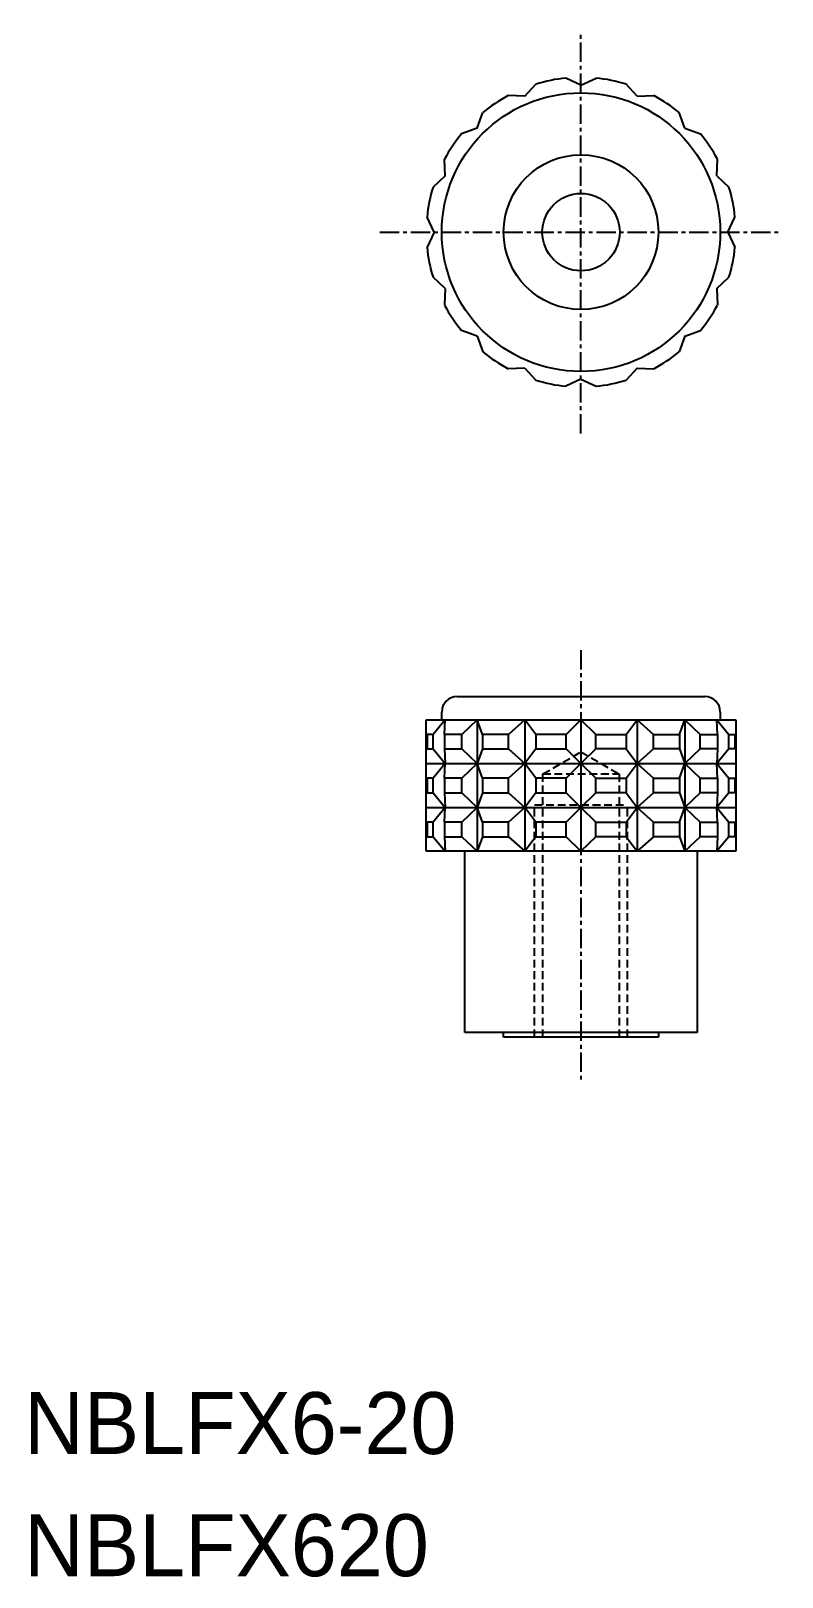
# Model space of a CAD drawing. Extents: x -13533.4 to -13484.8, y -551.7 to -451.8.
import ezdxf

# ---------------------------------------------------------------- set-up
doc = ezdxf.new("R2010")
doc.units = 0
doc.linetypes.add('CENTER', pattern=[2, 1.25, -0.25, 0.25, -0.25])
doc.linetypes.add('DASHED', pattern=[0.75, 0.5, -0.25])
doc.layers.get('0').update_dxf_attribs({"linetype": 'CONTINUOUS'})
doc.layers.add('CENTER', color=1, linetype='CENTER')

msp = doc.modelspace()

# ---------------------------------------------------------------- linework, layer by layer
at = {"color": 7, "linetype": 'CONTINUOUS'}
for p, q in [((-13501.481, -456.06), (-13500.758, -455.27)), ((-13497.846, -455.337), (-13498.817, -454.884)), ((-13497.846, -455.337), (-13496.875, -454.884)), ((-13494.21, -456.06), (-13494.934, -455.27)), ((-13501.481, -456.06), (-13502.552, -456.013)), ((-13494.21, -456.06), (-13493.14, -456.013)), ((-13504.563, -458.119), (-13504.197, -457.112)), ((-13491.128, -458.119), (-13491.495, -457.112)), ((-13504.563, -458.119), (-13505.57, -458.486)), ((-13491.128, -458.119), (-13490.122, -458.486)), ((-13506.623, -461.201), (-13506.669, -460.131)), ((-13489.069, -461.201), (-13489.022, -460.131)), ((-13506.623, -461.201), (-13507.413, -461.925)), ((-13489.069, -461.201), (-13488.279, -461.925)), ((-13507.346, -464.837), (-13507.799, -463.866)), ((-13488.346, -464.837), (-13487.893, -463.866)), ((-13507.346, -464.837), (-13507.799, -465.808)), ((-13488.346, -464.837), (-13487.893, -465.808)), ((-13506.623, -468.472), (-13507.413, -467.748)), ((-13489.069, -468.472), (-13488.279, -467.748)), ((-13506.623, -468.472), (-13506.669, -469.542)), ((-13489.069, -468.472), (-13489.022, -469.542)), ((-13504.563, -471.554), (-13505.57, -471.188)), ((-13491.128, -471.554), (-13490.122, -471.188)), ((-13504.563, -471.554), (-13504.197, -472.561)), ((-13491.128, -471.554), (-13491.495, -472.561)), ((-13501.481, -473.613), (-13502.552, -473.66)), ((-13501.481, -473.613), (-13500.758, -474.403)), ((-13497.846, -474.337), (-13498.817, -474.789)), ((-13497.846, -474.337), (-13496.875, -474.789)), ((-13494.21, -473.613), (-13494.934, -474.403)), ((-13494.21, -473.613), (-13493.14, -473.66)), ((-13505.846, -494.837), (-13489.846, -494.837)), ((-13507.846, -504.837), (-13507.846, -496.337)), ((-13507.846, -496.337), (-13487.846, -496.337)), ((-13506.623, -496.337), (-13507.396, -497.281)), ((-13506.846, -496.337), (-13506.846, -495.837)), ((-13506.668, -497.281), (-13506.623, -496.337)), ((-13504.563, -496.337), (-13505.549, -497.281)), ((-13504.563, -496.337), (-13504.563, -504.837)), ((-13504.205, -497.281), (-13504.563, -496.337)), ((-13501.481, -496.337), (-13502.529, -497.281)), ((-13501.481, -496.337), (-13501.481, -504.837)), ((-13500.773, -497.281), (-13501.481, -496.337)), ((-13498.797, -497.281), (-13497.846, -496.337)), ((-13496.895, -497.281), (-13497.846, -496.337)), ((-13497.846, -496.337), (-13497.846, -504.837)), ((-13494.919, -497.281), (-13494.21, -496.337)), ((-13494.21, -496.337), (-13493.162, -497.281)), ((-13494.21, -496.337), (-13494.21, -504.837)), ((-13491.487, -497.281), (-13491.128, -496.337)), ((-13491.128, -496.337), (-13490.143, -497.281)), ((-13491.128, -496.337), (-13491.128, -504.837)), ((-13489.069, -496.337), (-13488.296, -497.281)), ((-13489.023, -497.281), (-13489.069, -496.337)), ((-13488.846, -495.837), (-13488.846, -496.337)), ((-13487.846, -496.337), (-13487.846, -504.837)), ((-13507.396, -498.226), (-13506.623, -499.17)), ((-13506.668, -498.226), (-13506.623, -499.17)), ((-13505.549, -498.226), (-13504.563, -499.17)), ((-13504.205, -498.226), (-13504.563, -499.17)), ((-13502.529, -498.226), (-13501.481, -499.17)), ((-13500.773, -498.226), (-13501.481, -499.17)), ((-13498.797, -498.226), (-13497.846, -499.17)), ((-13496.895, -498.226), (-13497.846, -499.17)), ((-13494.919, -498.226), (-13494.21, -499.17)), ((-13493.162, -498.226), (-13494.21, -499.17)), ((-13491.487, -498.226), (-13491.128, -499.17)), ((-13490.143, -498.226), (-13491.128, -499.17)), ((-13488.296, -498.226), (-13489.069, -499.17)), ((-13489.023, -498.226), (-13489.069, -499.17)), ((-13507.846, -499.17), (-13487.846, -499.17)), ((-13506.623, -499.17), (-13507.396, -500.114)), ((-13506.668, -500.114), (-13506.623, -499.17)), ((-13504.563, -499.17), (-13505.549, -500.114)), ((-13504.205, -500.114), (-13504.563, -499.17)), ((-13501.481, -499.17), (-13502.529, -500.114)), ((-13500.773, -500.114), (-13501.481, -499.17)), ((-13498.797, -500.114), (-13497.846, -499.17)), ((-13496.895, -500.114), (-13497.846, -499.17)), ((-13494.919, -500.114), (-13494.21, -499.17)), ((-13494.21, -499.17), (-13493.162, -500.114)), ((-13491.487, -500.114), (-13491.128, -499.17)), ((-13491.128, -499.17), (-13490.143, -500.114)), ((-13489.023, -500.114), (-13489.069, -499.17)), ((-13489.069, -499.17), (-13488.296, -500.114)), ((-13507.396, -501.059), (-13506.623, -502.003)), ((-13506.668, -501.059), (-13506.623, -502.003)), ((-13505.549, -501.059), (-13504.563, -502.003)), ((-13504.205, -501.059), (-13504.563, -502.003)), ((-13502.529, -501.059), (-13501.481, -502.003)), ((-13500.773, -501.059), (-13501.481, -502.003)), ((-13498.797, -501.059), (-13497.846, -502.003)), ((-13496.895, -501.059), (-13497.846, -502.003)), ((-13494.919, -501.059), (-13494.21, -502.003)), ((-13493.162, -501.059), (-13494.21, -502.003)), ((-13491.487, -501.059), (-13491.128, -502.003)), ((-13490.143, -501.059), (-13491.128, -502.003)), ((-13489.023, -501.059), (-13489.069, -502.003)), ((-13488.296, -501.059), (-13489.069, -502.003)), ((-13507.846, -502.003), (-13487.846, -502.003)), ((-13506.623, -502.003), (-13507.396, -502.948)), ((-13506.668, -502.948), (-13506.623, -502.003)), ((-13504.563, -502.003), (-13505.549, -502.948)), ((-13504.205, -502.948), (-13504.563, -502.003)), ((-13501.481, -502.003), (-13502.529, -502.948)), ((-13500.773, -502.948), (-13501.481, -502.003)), ((-13498.797, -502.948), (-13497.846, -502.003)), ((-13496.895, -502.948), (-13497.846, -502.003)), ((-13494.919, -502.948), (-13494.21, -502.003)), ((-13494.21, -502.003), (-13493.162, -502.948)), ((-13491.487, -502.948), (-13491.128, -502.003)), ((-13491.128, -502.003), (-13490.143, -502.948)), ((-13489.023, -502.948), (-13489.069, -502.003)), ((-13489.069, -502.003), (-13488.296, -502.948)), ((-13507.396, -503.892), (-13506.623, -504.837)), ((-13506.668, -503.892), (-13506.623, -504.837)), ((-13505.549, -503.892), (-13504.563, -504.837)), ((-13504.205, -503.892), (-13504.563, -504.837)), ((-13502.529, -503.892), (-13501.481, -504.837)), ((-13500.773, -503.892), (-13501.481, -504.837)), ((-13498.797, -503.892), (-13497.846, -504.837)), ((-13496.895, -503.892), (-13497.846, -504.837)), ((-13494.919, -503.892), (-13494.21, -504.837)), ((-13493.162, -503.892), (-13494.21, -504.837)), ((-13491.487, -503.892), (-13491.128, -504.837)), ((-13490.143, -503.892), (-13491.128, -504.837)), ((-13489.023, -503.892), (-13489.069, -504.837)), ((-13488.296, -503.892), (-13489.069, -504.837)), ((-13507.846, -504.837), (-13507.846, -504.837)), ((-13487.846, -504.837), (-13507.846, -504.837)), ((-13505.346, -516.537), (-13505.346, -504.837)), ((-13490.346, -504.837), (-13490.346, -516.537)), ((-13502.846, -516.537), (-13505.346, -516.537)), ((-13492.846, -516.537), (-13502.846, -516.537)), ((-13502.846, -516.837), (-13502.846, -516.537)), ((-13492.846, -516.837), (-13502.846, -516.837)), ((-13490.346, -516.537), (-13492.846, -516.537)), ((-13492.846, -516.537), (-13492.846, -516.837))]:
    msp.add_line(p, q, dxfattribs=at)
at = {"color": 3, "linetype": 'DASHED'}
for p, q in [((-13500.304, -499.837), (-13497.846, -498.417)), ((-13497.846, -498.417), (-13495.387, -499.837)), ((-13500.304, -516.837), (-13500.304, -499.837)), ((-13500.304, -499.837), (-13495.387, -499.837)), ((-13495.387, -499.837), (-13495.387, -516.837)), ((-13500.846, -501.837), (-13494.846, -501.837)), ((-13500.846, -516.837), (-13500.846, -501.837)), ((-13494.846, -516.837), (-13494.846, -501.837))]:
    msp.add_line(p, q, dxfattribs=at)
at = {"color": 7, "linetype": 'CONTINUOUS'}
for points in [[(-13507.396, -497.281), (-13507.789, -497.281), (-13507.789, -498.226), (-13507.396, -498.226)], [(-13505.549, -497.281), (-13506.668, -497.281), (-13506.668, -498.226), (-13505.549, -498.226)], [(-13502.529, -497.281), (-13504.205, -497.281), (-13504.205, -498.226), (-13502.529, -498.226)], [(-13498.797, -497.281), (-13500.773, -497.281), (-13500.773, -498.226), (-13498.797, -498.226)], [(-13496.895, -497.281), (-13494.919, -497.281), (-13494.919, -498.226), (-13496.895, -498.226)], [(-13493.162, -497.281), (-13491.487, -497.281), (-13491.487, -498.226), (-13493.162, -498.226)], [(-13490.143, -497.281), (-13489.023, -497.281), (-13489.023, -498.226), (-13490.143, -498.226)], [(-13488.296, -497.281), (-13487.903, -497.281), (-13487.903, -498.226), (-13488.296, -498.226)], [(-13507.396, -500.114), (-13507.789, -500.114), (-13507.789, -501.059), (-13507.396, -501.059)], [(-13505.549, -500.114), (-13506.668, -500.114), (-13506.668, -501.059), (-13505.549, -501.059)], [(-13502.529, -500.114), (-13504.205, -500.114), (-13504.205, -501.059), (-13502.529, -501.059)], [(-13498.797, -500.114), (-13500.773, -500.114), (-13500.773, -501.059), (-13498.797, -501.059)], [(-13496.895, -500.114), (-13494.919, -500.114), (-13494.919, -501.059), (-13496.895, -501.059)], [(-13493.162, -500.114), (-13491.487, -500.114), (-13491.487, -501.059), (-13493.162, -501.059)], [(-13490.143, -500.114), (-13489.023, -500.114), (-13489.023, -501.059), (-13490.143, -501.059)], [(-13488.296, -500.114), (-13487.903, -500.114), (-13487.903, -501.059), (-13488.296, -501.059)], [(-13507.396, -502.948), (-13507.789, -502.948), (-13507.789, -503.892), (-13507.396, -503.892)], [(-13505.549, -502.948), (-13506.668, -502.948), (-13506.668, -503.892), (-13505.549, -503.892)], [(-13502.529, -502.948), (-13504.205, -502.948), (-13504.205, -503.892), (-13502.529, -503.892)], [(-13498.797, -502.948), (-13500.773, -502.948), (-13500.773, -503.892), (-13498.797, -503.892)], [(-13496.895, -502.948), (-13494.919, -502.948), (-13494.919, -503.892), (-13496.895, -503.892)], [(-13493.162, -502.948), (-13491.487, -502.948), (-13491.487, -503.892), (-13493.162, -503.892)], [(-13490.143, -502.948), (-13489.023, -502.948), (-13489.023, -503.892), (-13490.143, -503.892)], [(-13488.296, -502.948), (-13487.903, -502.948), (-13487.903, -503.892), (-13488.296, -503.892)]]:
    msp.add_lwpolyline(points, close=True, dxfattribs=at)
for radius in [9, 5, 2.5]:
    msp.add_circle((-13497.846, -464.837), radius, dxfattribs=at)
for centre, radius, start, end in [((-13497.846, -464.837), 10, 95.57181, 106.92819), ((-13497.846, -464.837), 10, 73.07181, 84.42819), ((-13497.846, -464.837), 10, 118.07181, 129.42819), ((-13497.846, -464.837), 10, 50.57181, 61.92819), ((-13497.846, -464.837), 10, 140.57181, 151.92819), ((-13497.846, -464.837), 10, 28.07181, 39.42819), ((-13497.846, -464.837), 10, 163.07181, 174.42819), ((-13497.846, -464.837), 10, 5.57181, 16.92819), ((-13497.846, -464.837), 10, 185.57181, 196.92819), ((-13497.846, -464.837), 10, 343.07181, 354.42819), ((-13497.846, -464.837), 10, 208.07181, 219.42819), ((-13497.846, -464.837), 10, 320.57181, 331.92819), ((-13497.846, -464.837), 10, 230.57181, 241.92819), ((-13497.846, -464.837), 10, 298.07181, 309.42819), ((-13497.846, -464.837), 10, 253.07181, 264.42819), ((-13497.846, -464.837), 10, 275.57181, 286.92819), ((-13505.846, -495.837), 1, 90, 180), ((-13489.846, -495.837), 1, 0, 90)]:
    msp.add_arc(centre, radius, start, end, dxfattribs=at)
at = {"layer": 'CENTER', "color": 1, "linetype": 'CENTER'}
for p, q in [((-13497.846, -477.837), (-13497.846, -451.837)), ((-13510.846, -464.837), (-13484.846, -464.837)), ((-13497.846, -491.837), (-13497.846, -519.837))]:
    msp.add_line(p, q, dxfattribs=at)

# ---------------------------------------------------------------- texts
at = {"color": 7, "linetype": 'CONTINUOUS'}
for s, p in [('NBLFX6-20', (-13533.846, -543.772)), ('NBLFX620', (-13533.846, -551.665))]:
    msp.add_text(s, height=4, dxfattribs=at).set_placement(p)

doc.saveas('drawing.dxf')
